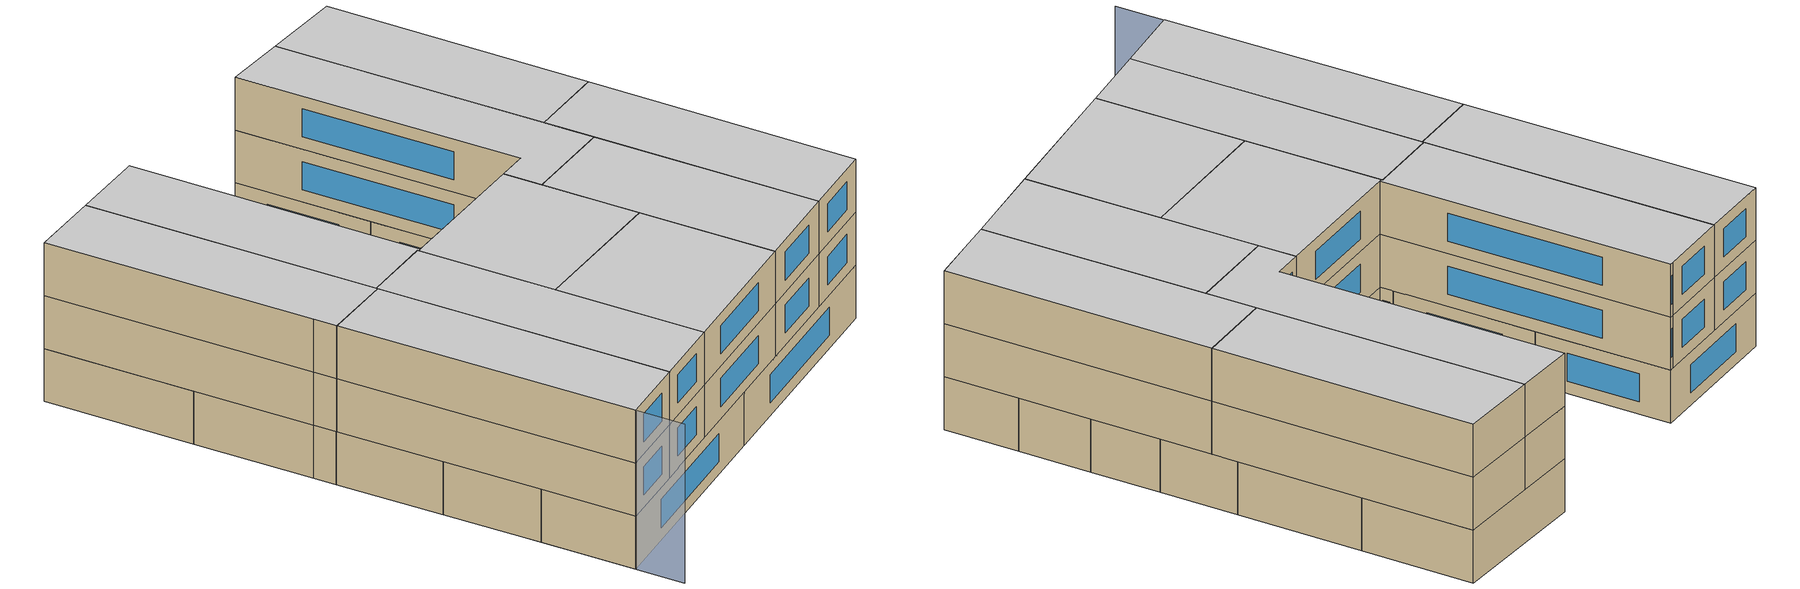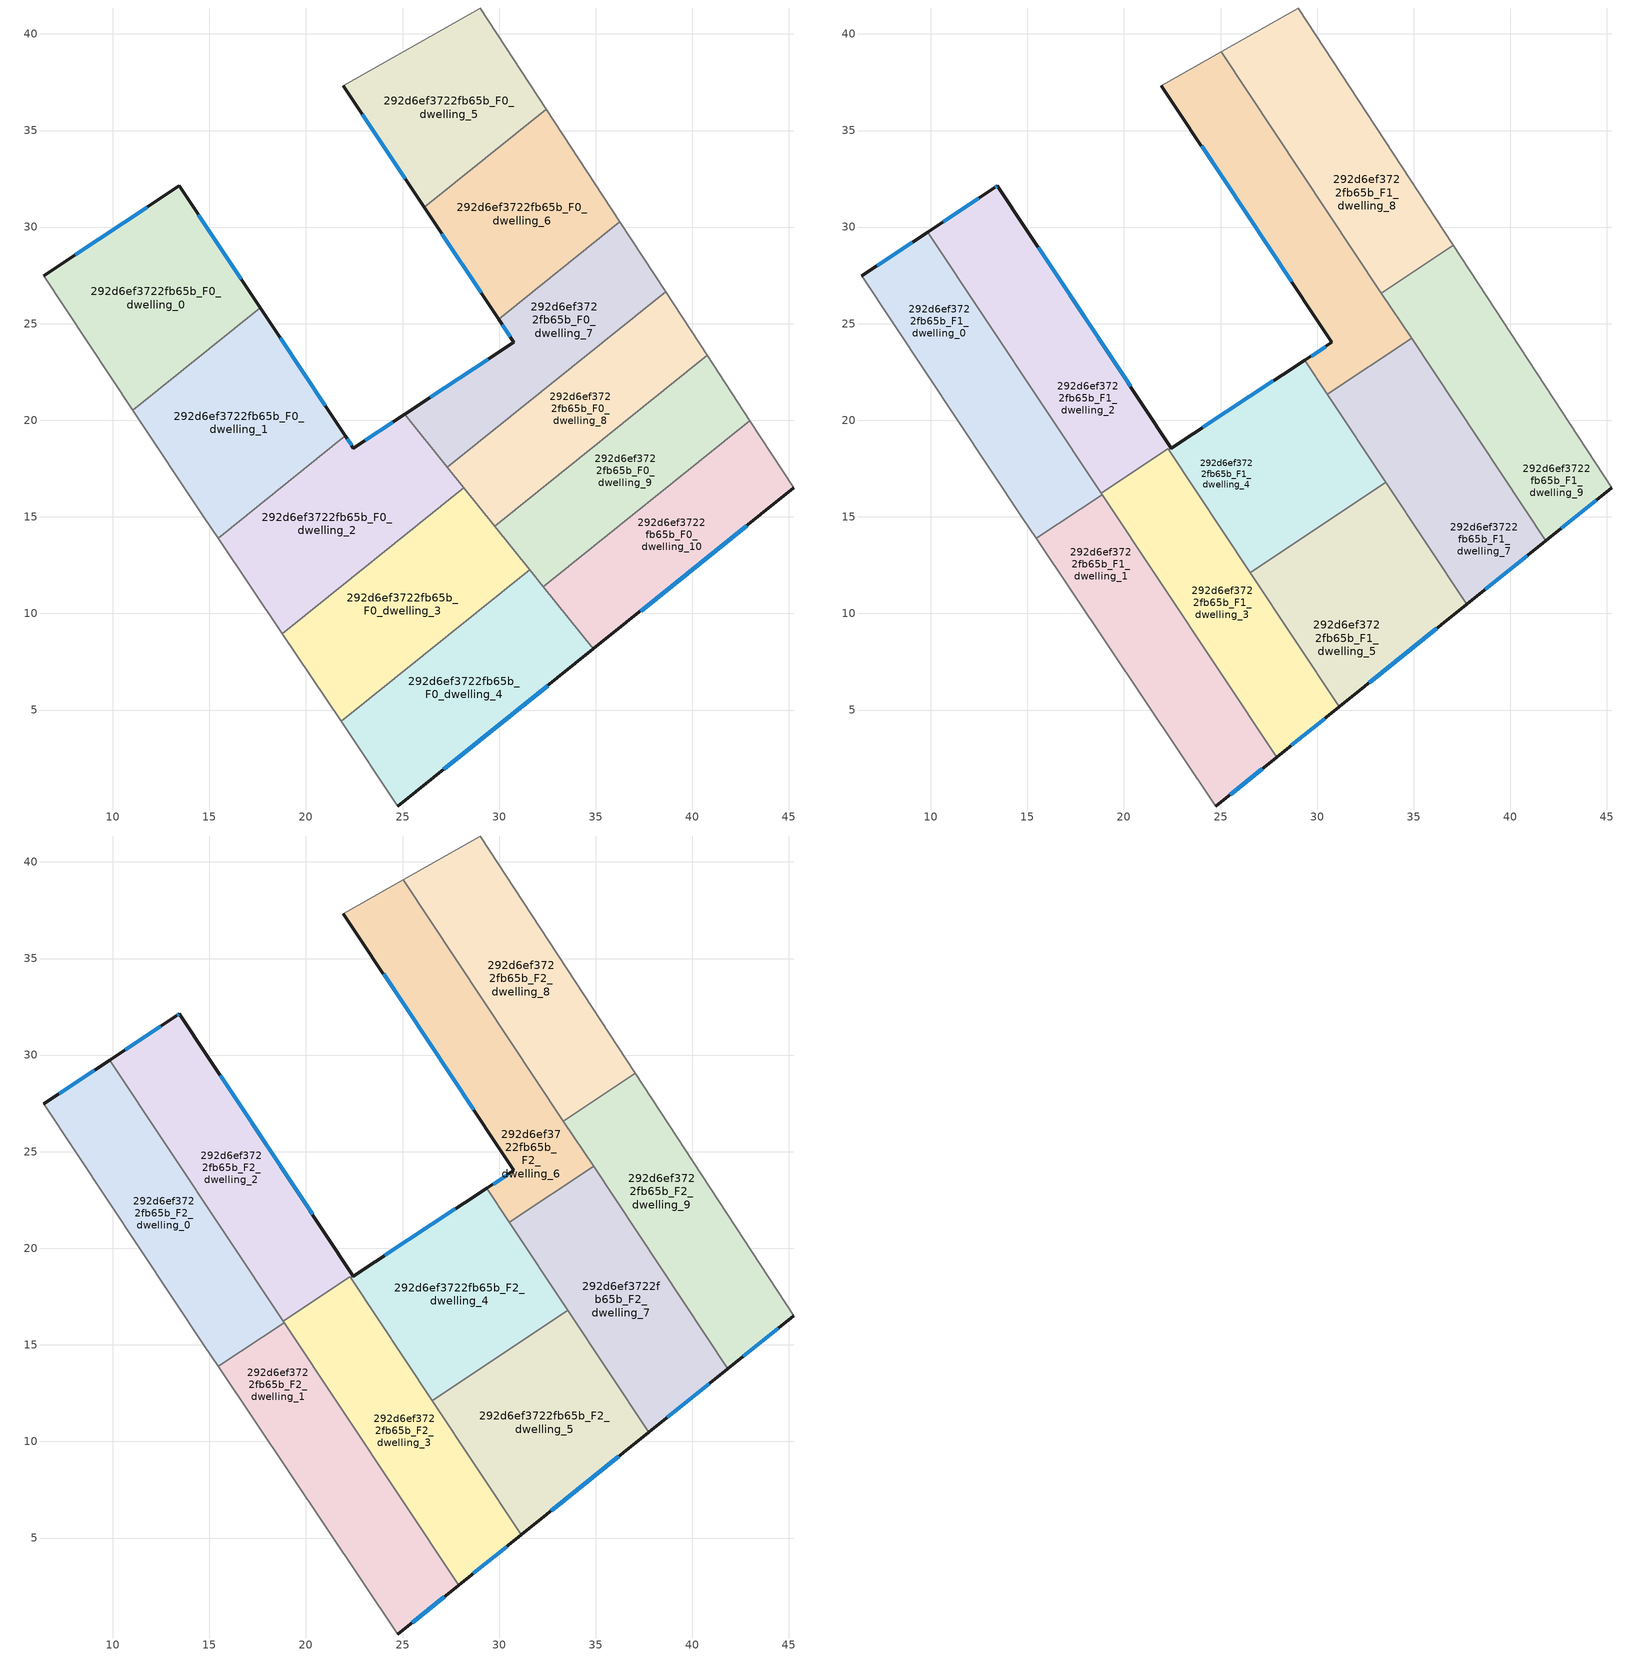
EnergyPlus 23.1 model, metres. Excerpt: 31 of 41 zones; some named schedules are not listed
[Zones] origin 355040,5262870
292d6ef3722fb65b_F0_dwelling_0
 floor ground (EU_floor_Construction): 13.45,32.13 17.63,25.83 11.04,20.52 6.41,27.48 z0
 wall outside (EU_wall_Construction): 17.63,25.83 13.45,32.13 6.41,27.48 z0:3
 wall adiabatic (EU_wall_Construction): 6.41,27.48 11.04,20.52 z0:3
 wall to 292d6ef3722fb65b_F0_dwelling_1 (EU_wall_Construction): 11.04,20.52 17.63,25.83 z0:3
 window (EU_Window_Construction): 11.8,31.04 8.07,28.57 / 16.65,27.31 14.43,30.65 z0.7:2.3
292d6ef3722fb65b_F0_dwelling_1
 floor ground (EU_floor_Construction): 17.63,25.83 22.04,19.19 15.45,13.89 14.74,14.95 11.04,20.52 z0
 wall outside (EU_wall_Construction): 22.04,19.19 17.63,25.83 z0:3
 wall adiabatic (EU_wall_Construction): 11.04,20.52 14.74,14.95 15.45,13.89 z0:3
 wall to 292d6ef3722fb65b_F0_dwelling_2 (EU_wall_Construction): 15.45,13.89 22.04,19.19 z0:3
 window (EU_Window_Construction): 21,20.75 18.67,24.27 z0.7:2.3
292d6ef3722fb65b_F0_dwelling_10
 floor ground (EU_floor_Construction): 42.98,19.99 45.26,16.51 34.88,8.17 32.29,11.39 z0
 wall outside (EU_wall_Construction): 34.88,8.17 45.26,16.51 z0:3
 wall to 292d6ef3722fb65b_F0_dwelling_9 (EU_wall_Construction): 42.98,19.99 32.29,11.39 z0:3
 wall adiabatic (EU_wall_Construction): 45.26,16.51 42.98,19.99 z0:3
 wall to 292d6ef3722fb65b_F0_dwelling_4 (EU_wall_Construction): 32.29,11.39 34.88,8.17 z0:3
 window (EU_Window_Construction): 37.32,10.13 42.82,14.55 z0.7:2.3
292d6ef3722fb65b_F0_dwelling_2
 floor ground (EU_floor_Construction): 25.11,20.31 28.16,16.52 18.76,8.96 15.45,13.89 22.04,19.19 22.46,18.56 z0
 wall outside (EU_wall_Construction): 25.11,20.31 22.46,18.56 22.04,19.19 z0:3
 wall to 292d6ef3722fb65b_F0_dwelling_3 (EU_wall_Construction): 18.76,8.96 28.16,16.52 z0:3
 wall adiabatic (EU_wall_Construction): 15.45,13.89 18.76,8.96 z0:3
 wall to 292d6ef3722fb65b_F0_dwelling_7 (EU_wall_Construction): 27.32,17.57 25.11,20.31 z0:3
 wall to 292d6ef3722fb65b_F0_dwelling_8 (EU_wall_Construction): 28.16,16.52 27.32,17.57 z0:3
 window (EU_Window_Construction): 22.36,18.71 22.14,19.04 / 24.49,19.9 23.08,18.97 z0.7:2.3
292d6ef3722fb65b_F0_dwelling_3
 floor ground (EU_floor_Construction): 28.16,16.52 31.58,12.27 21.81,4.41 18.76,8.96 z0
 wall to 292d6ef3722fb65b_F0_dwelling_4 (EU_wall_Construction): 21.81,4.41 31.58,12.27 z0:3
 wall adiabatic (EU_wall_Construction): 18.76,8.96 21.81,4.41 z0:3
 wall to 292d6ef3722fb65b_F0_dwelling_9 (EU_wall_Construction): 31.58,12.27 29.77,14.52 z0:3
 wall to 292d6ef3722fb65b_F0_dwelling_8 (EU_wall_Construction): 29.77,14.52 28.16,16.52 z0:3
292d6ef3722fb65b_F0_dwelling_4
 floor ground (EU_floor_Construction): 31.58,12.27 34.88,8.17 24.75,0.04 21.81,4.41 z0
 wall outside (EU_wall_Construction): 24.75,0.04 34.88,8.17 z0:3
 wall adiabatic (EU_wall_Construction): 21.81,4.41 24.75,0.04 z0:3
 wall to 292d6ef3722fb65b_F0_dwelling_9 (EU_wall_Construction): 32.29,11.39 31.58,12.27 z0:3
 window (EU_Window_Construction): 27.13,1.95 32.5,6.26 z0.7:2.3
292d6ef3722fb65b_F0_dwelling_5
 floor ground (EU_floor_Construction): 29.01,41.34 32.44,36.1 26.12,31.02 21.94,37.32 z0
 wall outside (EU_wall_Construction): 21.94,37.32 26.12,31.02 z0:3
 wall adiabatic (EU_wall_Construction): 32.44,36.1 29.01,41.34 21.94,37.32 z0:3
 wall to 292d6ef3722fb65b_F0_dwelling_6 (EU_wall_Construction): 26.12,31.02 32.44,36.1 z0:3
 window (EU_Window_Construction): 22.92,35.84 25.14,32.5 z0.7:2.3
292d6ef3722fb65b_F0_dwelling_6
 floor ground (EU_floor_Construction): 32.44,36.1 36.25,30.28 29.97,25.24 26.12,31.02 z0
 wall outside (EU_wall_Construction): 26.12,31.02 29.97,25.24 z0:3
 wall to 292d6ef3722fb65b_F0_dwelling_7 (EU_wall_Construction): 29.97,25.24 36.25,30.28 z0:3
 wall adiabatic (EU_wall_Construction): 36.25,30.28 32.44,36.1 z0:3
 window (EU_Window_Construction): 27.03,29.66 29.07,26.59 z0.7:2.3
292d6ef3722fb65b_F0_dwelling_7
 floor ground (EU_floor_Construction): 36.25,30.28 38.62,26.65 27.32,17.57 25.11,20.31 30.77,24.04 29.97,25.24 z0
 wall outside (EU_wall_Construction): 29.97,25.24 30.77,24.04 25.11,20.31 z0:3
 wall to 292d6ef3722fb65b_F0_dwelling_8 (EU_wall_Construction): 27.32,17.57 38.62,26.65 z0:3
 wall adiabatic (EU_wall_Construction): 38.62,26.65 36.25,30.28 z0:3
 window (EU_Window_Construction): 29.44,23.16 26.44,21.19 / 30.16,24.95 30.58,24.32 z0.7:2.3
292d6ef3722fb65b_F0_dwelling_8
 floor ground (EU_floor_Construction): 38.62,26.65 40.77,23.37 29.77,14.52 27.32,17.57 z0
 wall adiabatic (EU_wall_Construction): 40.77,23.37 38.62,26.65 z0:3
 wall to 292d6ef3722fb65b_F0_dwelling_9 (EU_wall_Construction): 29.77,14.52 40.77,23.37 z0:3
292d6ef3722fb65b_F0_dwelling_9
 floor ground (EU_floor_Construction): 40.77,23.37 42.98,19.99 32.29,11.39 29.77,14.52 z0
 wall adiabatic (EU_wall_Construction): 42.98,19.99 40.77,23.37 z0:3
292d6ef3722fb65b_F1_dwelling_0
 floor to 292d6ef3722fb65b_F0_dwelling_0 (EU_floor_Construction): 9.84,29.75 14.25,23.11 11.04,20.52 6.41,27.48 z3
 floor to 292d6ef3722fb65b_F0_dwelling_1 (EU_floor_Construction): 14.25,23.11 18.66,16.48 15.45,13.89 14.74,14.95 11.04,20.52 z3
 floor to 292d6ef3722fb65b_F0_dwelling_2 (EU_floor_Construction): 18.66,16.48 18.88,16.16 15.46,13.88 15.45,13.89 z3
 wall outside (EU_wall_Construction): 9.84,29.75 6.41,27.48 z3:6
 wall adiabatic (EU_wall_Construction): 6.41,27.48 14.74,14.95 15.46,13.88 z3:6
 wall to 292d6ef3722fb65b_F1_dwelling_1 (EU_wall_Construction): 15.46,13.88 18.88,16.16 z3:6
 wall to 292d6ef3722fb65b_F1_dwelling_2 (EU_wall_Construction): 18.82,16.23 9.84,29.75 z3:6
 wall to 292d6ef3722fb65b_F1_dwelling_3 (EU_wall_Construction): 18.88,16.16 18.82,16.23 z3:6
 window (EU_Window_Construction): 9.04,29.21 7.22,28.01 z3.7:5.3
292d6ef3722fb65b_F1_dwelling_1
 floor to 292d6ef3722fb65b_F0_dwelling_2 (EU_floor_Construction): 18.88,16.16 21.95,11.53 18.76,8.96 15.46,13.88 z3
 floor to 292d6ef3722fb65b_F0_dwelling_3 (EU_floor_Construction): 21.95,11.53 24.98,6.96 21.81,4.41 18.76,8.96 z3
 floor to 292d6ef3722fb65b_F0_dwelling_4 (EU_floor_Construction): 24.98,6.96 27.91,2.57 24.75,0.04 21.81,4.41 z3
 wall outside (EU_wall_Construction): 24.75,0.04 27.91,2.57 z3:6
 wall adiabatic (EU_wall_Construction): 15.46,13.88 24.75,0.04 z3:6
 wall to 292d6ef3722fb65b_F1_dwelling_3 (EU_wall_Construction): 27.91,2.57 18.88,16.16 z3:6
 window (EU_Window_Construction): 25.49,0.63 27.17,1.97 z3.7:5.3
292d6ef3722fb65b_F1_dwelling_2
 floor to 292d6ef3722fb65b_F0_dwelling_1 (EU_floor_Construction): 17.63,25.83 22.04,19.19 18.66,16.48 14.25,23.11 z3
 floor to 292d6ef3722fb65b_F0_dwelling_0 (EU_floor_Construction): 13.45,32.13 17.63,25.83 14.25,23.11 9.84,29.75 13.29,32.03 z3
 floor to 292d6ef3722fb65b_F0_dwelling_2 (EU_floor_Construction): 22.04,19.19 22.45,18.56 22.31,18.47 22.27,18.52 18.83,16.23 18.66,16.48 z3
 wall outside (EU_wall_Construction): 22.45,18.56 13.45,32.13 13.29,32.03 9.84,29.75 z3:6
 wall to 292d6ef3722fb65b_F1_dwelling_3 (EU_wall_Construction): 18.83,16.23 22.27,18.52 22.31,18.47 z3:6
 wall to 292d6ef3722fb65b_F1_dwelling_4 (EU_wall_Construction): 22.31,18.47 22.45,18.56 z3:6
 window (EU_Window_Construction): 13.41,32.11 13.33,32.05 / 20.34,21.75 15.56,28.94 / 12.48,31.49 10.65,30.28 z3.7:5.3
292d6ef3722fb65b_F1_dwelling_3
 floor to 292d6ef3722fb65b_F0_dwelling_3 (EU_floor_Construction): 25.19,14.13 28.22,9.57 24.98,6.96 21.95,11.53 z3
 floor to 292d6ef3722fb65b_F0_dwelling_2 (EU_floor_Construction): 22.27,18.52 25.19,14.13 21.95,11.53 18.83,16.23 z3
 floor to 292d6ef3722fb65b_F0_dwelling_4 (EU_floor_Construction): 28.22,9.57 31.14,5.17 27.91,2.57 24.98,6.96 z3
 wall outside (EU_wall_Construction): 27.91,2.57 31.14,5.17 z3:6
 wall to 292d6ef3722fb65b_F1_dwelling_5 (EU_wall_Construction): 31.14,5.17 26.53,12.11 z3:6
 wall to 292d6ef3722fb65b_F1_dwelling_4 (EU_wall_Construction): 26.53,12.11 22.31,18.47 z3:6
 window (EU_Window_Construction): 28.67,3.18 30.38,4.56 z3.7:5.3
292d6ef3722fb65b_F1_dwelling_4
 floor to 292d6ef3722fb65b_F0_dwelling_8 (EU_floor_Construction): 31.04,20.56 33.21,17.29 29.77,14.52 27.32,17.57 z3
 floor to 292d6ef3722fb65b_F0_dwelling_7 (EU_floor_Construction): 29.35,23.1 31.04,20.56 27.32,17.57 25.11,20.31 z3
 floor to 292d6ef3722fb65b_F0_dwelling_3 (EU_floor_Construction): 28.16,16.52 29.9,14.36 26.53,12.11 25.19,14.13 z3
 floor to 292d6ef3722fb65b_F0_dwelling_2 (EU_floor_Construction): 25.11,20.31 28.16,16.52 25.19,14.13 22.31,18.47 z3
 floor to 292d6ef3722fb65b_F0_dwelling_9 (EU_floor_Construction): 33.21,17.29 33.55,16.78 29.9,14.36 29.77,14.52 z3
 wall outside (EU_wall_Construction): 29.35,23.1 22.45,18.56 z3:6
 wall to 292d6ef3722fb65b_F1_dwelling_5 (EU_wall_Construction): 26.53,12.11 33.55,16.78 z3:6
 wall to 292d6ef3722fb65b_F1_dwelling_7 (EU_wall_Construction): 33.55,16.78 30.52,21.34 z3:6
 wall to 292d6ef3722fb65b_F1_dwelling_6 (EU_wall_Construction): 30.52,21.34 29.35,23.1 z3:6
 window (EU_Window_Construction): 27.73,22.04 24.07,19.63 z3.7:5.3
292d6ef3722fb65b_F1_dwelling_5
 floor to 292d6ef3722fb65b_F0_dwelling_4 (EU_floor_Construction): 31.58,12.27 34.88,8.17 31.14,5.17 28.22,9.57 z3
 floor to 292d6ef3722fb65b_F0_dwelling_10 (EU_floor_Construction): 35.45,13.93 37.74,10.47 34.88,8.17 32.29,11.39 z3
 floor to 292d6ef3722fb65b_F0_dwelling_9 (EU_floor_Construction): 33.55,16.78 35.45,13.93 32.29,11.39 29.9,14.36 z3
 floor to 292d6ef3722fb65b_F0_dwelling_3 (EU_floor_Construction): 29.9,14.36 31.58,12.27 28.22,9.57 26.53,12.11 z3
 wall outside (EU_wall_Construction): 31.14,5.17 37.74,10.47 z3:6
 wall to 292d6ef3722fb65b_F1_dwelling_7 (EU_wall_Construction): 37.74,10.47 33.55,16.78 z3:6
 window (EU_Window_Construction): 32.69,6.41 36.19,9.23 z3.7:5.3
292d6ef3722fb65b_F1_dwelling_6
 floor to 292d6ef3722fb65b_F0_dwelling_6 (EU_floor_Construction): 28.89,33.25 32.74,27.46 29.97,25.24 26.13,31.02 z3
 floor to 292d6ef3722fb65b_F0_dwelling_5 (EU_floor_Construction): 25.02,39.08 28.89,33.25 26.13,31.02 21.94,37.32 z3
 floor to 292d6ef3722fb65b_F0_dwelling_7 (EU_floor_Construction): 32.74,27.46 34.89,24.24 30.52,21.34 29.35,23.1 30.77,24.04 29.97,25.24 z3
 wall outside (EU_wall_Construction): 21.94,37.32 30.77,24.04 29.35,23.1 z3:6
 wall to 292d6ef3722fb65b_F1_dwelling_7 (EU_wall_Construction): 30.52,21.34 34.89,24.24 z3:6
 wall adiabatic (EU_wall_Construction): 25.02,39.08 21.94,37.32 z3:6
 wall to 292d6ef3722fb65b_F1_dwelling_8 (EU_wall_Construction): 33.32,26.59 25.02,39.08 z3:6
 wall to 292d6ef3722fb65b_F1_dwelling_9 (EU_wall_Construction): 34.89,24.24 33.32,26.59 z3:6
 window (EU_Window_Construction): 30.43,23.82 29.68,23.32 / 24.01,34.2 28.69,27.16 z3.7:5.3
292d6ef3722fb65b_F1_dwelling_7
 floor to 292d6ef3722fb65b_F0_dwelling_10 (EU_floor_Construction): 39.54,17.22 41.84,13.76 37.74,10.47 35.45,13.93 z3
 floor to 292d6ef3722fb65b_F0_dwelling_8 (EU_floor_Construction): 35.14,23.85 37.31,20.58 33.21,17.29 31.04,20.56 z3
 floor to 292d6ef3722fb65b_F0_dwelling_9 (EU_floor_Construction): 37.31,20.58 39.54,17.22 35.45,13.93 33.21,17.29 z3
 floor to 292d6ef3722fb65b_F0_dwelling_7 (EU_floor_Construction): 34.89,24.24 35.14,23.85 31.04,20.56 30.52,21.34 z3
 wall outside (EU_wall_Construction): 37.74,10.47 41.84,13.76 z3:6
 wall to 292d6ef3722fb65b_F1_dwelling_9 (EU_wall_Construction): 41.84,13.76 34.89,24.24 z3:6
 window (EU_Window_Construction): 38.71,11.24 40.88,12.99 z3.7:5.3
292d6ef3722fb65b_F1_dwelling_8
 floor to 292d6ef3722fb65b_F0_dwelling_5 (EU_floor_Construction): 29.01,41.34 32.44,36.1 28.89,33.25 25.02,39.08 z3
 floor to 292d6ef3722fb65b_F0_dwelling_6 (EU_floor_Construction): 32.44,36.1 36.25,30.28 32.74,27.46 28.89,33.25 z3
 floor to 292d6ef3722fb65b_F0_dwelling_7 (EU_floor_Construction): 36.25,30.28 37.04,29.06 33.32,26.59 32.74,27.46 z3
 wall adiabatic (EU_wall_Construction): 37.04,29.06 29.01,41.34 25.02,39.08 z3:6
 wall to 292d6ef3722fb65b_F1_dwelling_9 (EU_wall_Construction): 33.32,26.59 37.04,29.06 z3:6
292d6ef3722fb65b_F1_dwelling_9
 floor to 292d6ef3722fb65b_F0_dwelling_7 (EU_floor_Construction): 37.04,29.06 38.62,26.65 35.14,23.85 33.32,26.59 z3
 floor to 292d6ef3722fb65b_F0_dwelling_9 (EU_floor_Construction): 40.77,23.37 42.98,19.99 39.54,17.22 37.31,20.58 z3
 floor to 292d6ef3722fb65b_F0_dwelling_10 (EU_floor_Construction): 42.98,19.99 45.26,16.51 41.84,13.76 39.54,17.22 z3
 floor to 292d6ef3722fb65b_F0_dwelling_8 (EU_floor_Construction): 38.62,26.65 40.77,23.37 37.31,20.58 35.14,23.85 z3
 wall outside (EU_wall_Construction): 41.84,13.76 45.26,16.51 z3:6
 wall adiabatic (EU_wall_Construction): 45.26,16.51 37.04,29.06 z3:6
 window (EU_Window_Construction): 42.64,14.41 44.46,15.86 z3.7:5.3
292d6ef3722fb65b_F2_dwelling_0
 floor to 292d6ef3722fb65b_F1_dwelling_0 (EU_floor_Construction): 9.84,29.75 18.88,16.16 15.46,13.88 14.74,14.95 6.41,27.48 z6
 wall outside (EU_wall_Construction): 9.84,29.75 6.41,27.48 z6:9
 wall adiabatic (EU_wall_Construction): 6.41,27.48 14.74,14.95 15.46,13.88 z6:9
 wall to 292d6ef3722fb65b_F2_dwelling_1 (EU_wall_Construction): 15.46,13.88 18.88,16.16 z6:9
 wall to 292d6ef3722fb65b_F2_dwelling_2 (EU_wall_Construction): 18.82,16.23 9.84,29.75 z6:9
 wall to 292d6ef3722fb65b_F2_dwelling_3 (EU_wall_Construction): 18.88,16.16 18.82,16.23 z6:9
 window (EU_Window_Construction): 9.04,29.21 7.22,28.01 z6.7:8.3
 ceiling to 292d6ef3722fb65b_F3_dwelling_0 (EU_floor_Construction): 18.88,16.16 9.84,29.75 6.41,27.48 14.74,14.95 15.46,13.88 z9
292d6ef3722fb65b_F2_dwelling_1
 floor to 292d6ef3722fb65b_F1_dwelling_1 (EU_floor_Construction): 18.88,16.16 27.91,2.57 24.75,0.04 15.46,13.88 z6
 wall outside (EU_wall_Construction): 24.75,0.04 27.91,2.57 z6:9
 wall adiabatic (EU_wall_Construction): 15.46,13.88 24.75,0.04 z6:9
 wall to 292d6ef3722fb65b_F2_dwelling_3 (EU_wall_Construction): 27.91,2.57 18.88,16.16 z6:9
 window (EU_Window_Construction): 25.49,0.63 27.17,1.97 z6.7:8.3
 ceiling to 292d6ef3722fb65b_F3_dwelling_1 (EU_floor_Construction): 27.91,2.57 18.88,16.16 15.46,13.88 24.75,0.04 z9
292d6ef3722fb65b_F2_dwelling_2
 floor to 292d6ef3722fb65b_F1_dwelling_2 (EU_floor_Construction): 13.45,32.13 22.45,18.56 22.31,18.47 22.27,18.52 18.83,16.23 9.84,29.75 13.29,32.03 z6
 wall outside (EU_wall_Construction): 22.45,18.56 13.45,32.13 13.29,32.03 9.84,29.75 z6:9
 wall to 292d6ef3722fb65b_F2_dwelling_3 (EU_wall_Construction): 18.83,16.23 22.27,18.52 22.31,18.47 z6:9
 wall to 292d6ef3722fb65b_F2_dwelling_4 (EU_wall_Construction): 22.31,18.47 22.45,18.56 z6:9
 window (EU_Window_Construction): 13.41,32.11 13.33,32.05 / 20.34,21.75 15.56,28.94 / 12.48,31.49 10.65,30.28 z6.7:8.3
 ceiling to 292d6ef3722fb65b_F3_dwelling_2 (EU_floor_Construction): 22.31,18.47 22.45,18.56 13.45,32.13 13.29,32.03 9.84,29.75 18.83,16.23 22.27,18.52 z9
292d6ef3722fb65b_F2_dwelling_3
 floor to 292d6ef3722fb65b_F1_dwelling_3 (EU_floor_Construction): 22.27,18.52 31.14,5.17 27.91,2.57 18.83,16.23 z6
 wall outside (EU_wall_Construction): 27.91,2.57 31.14,5.17 z6:9
 wall to 292d6ef3722fb65b_F2_dwelling_5 (EU_wall_Construction): 31.14,5.17 26.53,12.11 z6:9
 wall to 292d6ef3722fb65b_F2_dwelling_4 (EU_wall_Construction): 26.53,12.11 22.31,18.47 z6:9
 window (EU_Window_Construction): 28.67,3.18 30.38,4.56 z6.7:8.3
 ceiling to 292d6ef3722fb65b_F3_dwelling_3 (EU_floor_Construction): 31.14,5.17 22.27,18.52 18.83,16.23 27.91,2.57 z9
292d6ef3722fb65b_F2_dwelling_4
 floor to 292d6ef3722fb65b_F1_dwelling_4 (EU_floor_Construction): 29.35,23.1 33.55,16.78 26.53,12.11 22.31,18.47 z6
 wall outside (EU_wall_Construction): 29.35,23.1 22.45,18.56 z6:9
 wall to 292d6ef3722fb65b_F2_dwelling_5 (EU_wall_Construction): 26.53,12.11 33.55,16.78 z6:9
 wall to 292d6ef3722fb65b_F2_dwelling_7 (EU_wall_Construction): 33.55,16.78 30.52,21.34 z6:9
 wall to 292d6ef3722fb65b_F2_dwelling_6 (EU_wall_Construction): 30.52,21.34 29.35,23.1 z6:9
 window (EU_Window_Construction): 27.73,22.04 24.07,19.63 z6.7:8.3
 ceiling to 292d6ef3722fb65b_F3_dwelling_4 (EU_floor_Construction): 33.55,16.78 29.35,23.1 22.31,18.47 26.53,12.11 z9
292d6ef3722fb65b_F2_dwelling_5
 floor to 292d6ef3722fb65b_F1_dwelling_5 (EU_floor_Construction): 33.55,16.78 37.74,10.47 31.14,5.17 26.53,12.11 z6
 wall outside (EU_wall_Construction): 31.14,5.17 37.74,10.47 z6:9
 wall to 292d6ef3722fb65b_F2_dwelling_7 (EU_wall_Construction): 37.74,10.47 33.55,16.78 z6:9
 window (EU_Window_Construction): 32.69,6.41 36.19,9.23 z6.7:8.3
 ceiling to 292d6ef3722fb65b_F3_dwelling_5 (EU_floor_Construction): 37.74,10.47 33.55,16.78 26.53,12.11 31.14,5.17 z9
292d6ef3722fb65b_F2_dwelling_6
 floor to 292d6ef3722fb65b_F1_dwelling_6 (EU_floor_Construction): 25.02,39.08 34.89,24.24 30.52,21.34 29.35,23.1 30.77,24.04 21.94,37.32 z6
 wall outside (EU_wall_Construction): 21.94,37.32 30.77,24.04 29.35,23.1 z6:9
 wall to 292d6ef3722fb65b_F2_dwelling_7 (EU_wall_Construction): 30.52,21.34 34.89,24.24 z6:9
 wall adiabatic (EU_wall_Construction): 25.02,39.08 21.94,37.32 z6:9
 wall to 292d6ef3722fb65b_F2_dwelling_8 (EU_wall_Construction): 33.32,26.59 25.02,39.08 z6:9
 wall to 292d6ef3722fb65b_F2_dwelling_9 (EU_wall_Construction): 34.89,24.24 33.32,26.59 z6:9
 window (EU_Window_Construction): 30.43,23.82 29.68,23.32 / 24.01,34.2 28.69,27.16 z6.7:8.3
 ceiling to 292d6ef3722fb65b_F3_dwelling_6 (EU_floor_Construction): 34.89,24.24 25.02,39.08 21.94,37.32 30.77,24.04 29.35,23.1 30.52,21.34 z9
292d6ef3722fb65b_F2_dwelling_7
 floor to 292d6ef3722fb65b_F1_dwelling_7 (EU_floor_Construction): 34.89,24.24 41.84,13.76 37.74,10.47 30.52,21.34 z6
 wall outside (EU_wall_Construction): 37.74,10.47 41.84,13.76 z6:9
 wall to 292d6ef3722fb65b_F2_dwelling_9 (EU_wall_Construction): 41.84,13.76 34.89,24.24 z6:9
 window (EU_Window_Construction): 38.71,11.24 40.88,12.99 z6.7:8.3
 ceiling to 292d6ef3722fb65b_F3_dwelling_7 (EU_floor_Construction): 41.84,13.76 34.89,24.24 30.52,21.34 37.74,10.47 z9
292d6ef3722fb65b_F2_dwelling_8
 floor to 292d6ef3722fb65b_F1_dwelling_8 (EU_floor_Construction): 29.01,41.34 37.04,29.06 33.32,26.59 25.02,39.08 z6
 wall adiabatic (EU_wall_Construction): 37.04,29.06 29.01,41.34 25.02,39.08 z6:9
 wall to 292d6ef3722fb65b_F2_dwelling_9 (EU_wall_Construction): 33.32,26.59 37.04,29.06 z6:9
 ceiling to 292d6ef3722fb65b_F3_dwelling_8 (EU_floor_Construction): 37.04,29.06 29.01,41.34 25.02,39.08 33.32,26.59 z9
292d6ef3722fb65b_F2_dwelling_9
 floor to 292d6ef3722fb65b_F1_dwelling_9 (EU_floor_Construction): 37.04,29.06 45.26,16.51 41.84,13.76 33.32,26.59 z6
 wall outside (EU_wall_Construction): 41.84,13.76 45.26,16.51 z6:9
 wall adiabatic (EU_wall_Construction): 45.26,16.51 37.04,29.06 z6:9
 window (EU_Window_Construction): 42.64,14.41 44.46,15.86 z6.7:8.3
 ceiling to 292d6ef3722fb65b_F3_dwelling_9 (EU_floor_Construction): 45.26,16.51 37.04,29.06 33.32,26.59 41.84,13.76 z9
shading: 14.59,15.29 26.27,-2.24 / 6.47,27.52 14.74,14.95 / 43.65,15.59 29.01,41.34 z0:9
[Building]
EU S2 Campaign: North Axis=0; Terrain=City; Solar Distribution=FullExterior
[Site:Location]
Budapest.Ferenc.Liszt.Intl.AP: Latitude=47.437; Longitude=19.256; Time Zone=1; Elevation=185
[SizingPeriod:WeatherFileDays]
AnnualSizingPeriod: Begin Month=1; Begin Day of Month=1; End Month=12; End Day of Month=31; Day of Week for Start Day=Monday; Use Weather File Daylight Saving Period=No; Use Weather File Rain and Snow Indicators=No
[MATERIAL]
EU_InternalMass_Material: Roughness=MediumRough; Thickness=0.1; Conductivity=1; Density=1800; Specific Heat=900; Thermal Absorptance=0.9; Solar Absorptance=0.7; Visible Absorptance=0.7
[MATERIAL:NOMASS] Roughness=MediumRough; Thermal Absorptance=0.9; Solar Absorptance=0.7; Visible Absorptance=0.7
Name | Thermal Resistance
EU_wall_NoMass | 0.832559
EU_floor_NoMass | 0.872794
[WINDOWMATERIAL:SIMPLEGLAZINGSYSTEM]
EU_Window_SimpleGlazing: UFactor=2.79869; Solar Heat Gain Coefficient=0.75; Visible Transmittance=0.75
[CONSTRUCTION]
EU_wall_Construction: EU_wall_NoMass
EU_floor_Construction: EU_floor_NoMass
EU_Window_Construction: EU_Window_SimpleGlazing
EU_InternalMass_Construction: EU_InternalMass_Material
[ZONE] Type=1; Multiplier=1; Ceiling Height=autocalculate; Floor Area=autocalculate; Part of Total Floor Area=Yes
Name | Volume
292d6ef3722fb65b_F0_dwelling_0; 292d6ef3722fb65b_F0_dwelling_4 | 201.297
292d6ef3722fb65b_F1_dwelling_0; 292d6ef3722fb65b_F2_dwelling_0 | 201.284
292d6ef3722fb65b_F0_dwelling_1; 292d6ef3722fb65b_F1_dwelling_3; 292d6ef3722fb65b_F2_dwelling_3; 292d6ef3722fb65b_F1_dwelling_5; 292d6ef3722fb65b_F2_dwelling_5 | 201.273
292d6ef3722fb65b_F1_dwelling_1; 292d6ef3722fb65b_F2_dwelling_1 | 201.271
292d6ef3722fb65b_F0_dwelling_10 | 167.741
292d6ef3722fb65b_F0_dwelling_2 | 201.283
292d6ef3722fb65b_F1_dwelling_2; 292d6ef3722fb65b_F2_dwelling_2 | 210.082
292d6ef3722fb65b_F0_dwelling_3 | 201.275
292d6ef3722fb65b_F1_dwelling_4; 292d6ef3722fb65b_F2_dwelling_4 | 192.485
292d6ef3722fb65b_F0_dwelling_5 | 167.75
292d6ef3722fb65b_F0_dwelling_6 | 167.711
292d6ef3722fb65b_F1_dwelling_6; 292d6ef3722fb65b_F2_dwelling_6 | 201.252
292d6ef3722fb65b_F0_dwelling_7 | 167.766
292d6ef3722fb65b_F1_dwelling_7; 292d6ef3722fb65b_F2_dwelling_7 | 201.256
292d6ef3722fb65b_F0_dwelling_8 | 167.73
292d6ef3722fb65b_F1_dwelling_8; 292d6ef3722fb65b_F2_dwelling_8 | 201.285
292d6ef3722fb65b_F0_dwelling_9 | 167.736
292d6ef3722fb65b_F1_dwelling_9; 292d6ef3722fb65b_F2_dwelling_9 | 201.287
[INTERNALMASS] Construction=EU_InternalMass_Construction
Name | Zone or ZoneList | Surface Area
292d6ef3722fb65b_F0_dwelling_0_EU_InternalMass | 292d6ef3722fb65b_F0_dwelling_0 | 67.0991
292d6ef3722fb65b_F0_dwelling_1_EU_InternalMass | 292d6ef3722fb65b_F0_dwelling_1 | 67.0908
292d6ef3722fb65b_F0_dwelling_2_EU_InternalMass | 292d6ef3722fb65b_F0_dwelling_2 | 67.0944
292d6ef3722fb65b_F0_dwelling_3_EU_InternalMass | 292d6ef3722fb65b_F0_dwelling_3 | 67.0919
292d6ef3722fb65b_F0_dwelling_4_EU_InternalMass | 292d6ef3722fb65b_F0_dwelling_4 | 67.099
292d6ef3722fb65b_F0_dwelling_5_EU_InternalMass | 292d6ef3722fb65b_F0_dwelling_5 | 55.9167
292d6ef3722fb65b_F0_dwelling_6_EU_InternalMass | 292d6ef3722fb65b_F0_dwelling_6 | 55.9039
292d6ef3722fb65b_F0_dwelling_7_EU_InternalMass | 292d6ef3722fb65b_F0_dwelling_7 | 55.9219
292d6ef3722fb65b_F0_dwelling_8_EU_InternalMass | 292d6ef3722fb65b_F0_dwelling_8 | 55.9099
292d6ef3722fb65b_F0_dwelling_9_EU_InternalMass | 292d6ef3722fb65b_F0_dwelling_9 | 55.9117
292d6ef3722fb65b_F0_dwelling_10_EU_InternalMass | 292d6ef3722fb65b_F0_dwelling_10 | 55.9138
292d6ef3722fb65b_F1_dwelling_0_EU_InternalMass | 292d6ef3722fb65b_F1_dwelling_0 | 67.0947
292d6ef3722fb65b_F1_dwelling_1_EU_InternalMass | 292d6ef3722fb65b_F1_dwelling_1 | 67.0902
292d6ef3722fb65b_F1_dwelling_2_EU_InternalMass | 292d6ef3722fb65b_F1_dwelling_2 | 70.0274
292d6ef3722fb65b_F1_dwelling_3_EU_InternalMass | 292d6ef3722fb65b_F1_dwelling_3 | 67.0909
292d6ef3722fb65b_F1_dwelling_4_EU_InternalMass | 292d6ef3722fb65b_F1_dwelling_4 | 64.1547
292d6ef3722fb65b_F1_dwelling_5_EU_InternalMass | 292d6ef3722fb65b_F1_dwelling_5 | 67.0908
292d6ef3722fb65b_F1_dwelling_6_EU_InternalMass | 292d6ef3722fb65b_F1_dwelling_6 | 67.0842
292d6ef3722fb65b_F1_dwelling_7_EU_InternalMass | 292d6ef3722fb65b_F1_dwelling_7 | 67.0853
292d6ef3722fb65b_F1_dwelling_8_EU_InternalMass | 292d6ef3722fb65b_F1_dwelling_8 | 67.095
292d6ef3722fb65b_F1_dwelling_9_EU_InternalMass | 292d6ef3722fb65b_F1_dwelling_9 | 67.0958
292d6ef3722fb65b_F2_dwelling_0_EU_InternalMass | 292d6ef3722fb65b_F2_dwelling_0 | 67.0947
292d6ef3722fb65b_F2_dwelling_1_EU_InternalMass | 292d6ef3722fb65b_F2_dwelling_1 | 67.0902
292d6ef3722fb65b_F2_dwelling_2_EU_InternalMass | 292d6ef3722fb65b_F2_dwelling_2 | 70.0274
292d6ef3722fb65b_F2_dwelling_3_EU_InternalMass | 292d6ef3722fb65b_F2_dwelling_3 | 67.0909
292d6ef3722fb65b_F2_dwelling_4_EU_InternalMass | 292d6ef3722fb65b_F2_dwelling_4 | 64.1547
292d6ef3722fb65b_F2_dwelling_5_EU_InternalMass | 292d6ef3722fb65b_F2_dwelling_5 | 67.0908
292d6ef3722fb65b_F2_dwelling_6_EU_InternalMass | 292d6ef3722fb65b_F2_dwelling_6 | 67.0842
292d6ef3722fb65b_F2_dwelling_7_EU_InternalMass | 292d6ef3722fb65b_F2_dwelling_7 | 67.0853
292d6ef3722fb65b_F2_dwelling_8_EU_InternalMass | 292d6ef3722fb65b_F2_dwelling_8 | 67.095
292d6ef3722fb65b_F2_dwelling_9_EU_InternalMass | 292d6ef3722fb65b_F2_dwelling_9 | 67.0958
[OTHEREQUIPMENT] Fuel Type=Electricity; Design Level Calculation Method=Watts/Area; Power per Zone Floor Area=1; Fraction Latent=0; Fraction Radiant=0; Fraction Lost=0; Carbon Dioxide Generation Rate=0; EndUse Subcategory=EU_Step8_InternalGains
Name | Zone or ZoneList or Space or SpaceList | Schedule
EU_Step8_InternalGain_292d6ef3722fb65b_F0_dwelling_0_f000 | 292d6ef3722fb65b_F0_dwelling_0 | EU_Step8_GainSchedule_292d6ef3722fb65b_F0_dwelling_0_f000
EU_Step8_InternalGain_292d6ef3722fb65b_F0_dwelling_1_f000 | 292d6ef3722fb65b_F0_dwelling_1 | EU_Step8_GainSchedule_292d6ef3722fb65b_F0_dwelling_1_f000
EU_Step8_InternalGain_292d6ef3722fb65b_F0_dwelling_2_f000 | 292d6ef3722fb65b_F0_dwelling_2 | EU_Step8_GainSchedule_292d6ef3722fb65b_F0_dwelling_2_f000
EU_Step8_InternalGain_292d6ef3722fb65b_F0_dwelling_3_f000 | 292d6ef3722fb65b_F0_dwelling_3 | EU_Step8_GainSchedule_292d6ef3722fb65b_F0_dwelling_3_f000
EU_Step8_InternalGain_292d6ef3722fb65b_F0_dwelling_4_f000 | 292d6ef3722fb65b_F0_dwelling_4 | EU_Step8_GainSchedule_292d6ef3722fb65b_F0_dwelling_4_f000
EU_Step8_InternalGain_292d6ef3722fb65b_F0_dwelling_5_f000 | 292d6ef3722fb65b_F0_dwelling_5 | EU_Step8_GainSchedule_292d6ef3722fb65b_F0_dwelling_5_f000
EU_Step8_InternalGain_292d6ef3722fb65b_F0_dwelling_6_f000 | 292d6ef3722fb65b_F0_dwelling_6 | EU_Step8_GainSchedule_292d6ef3722fb65b_F0_dwelling_6_f000
EU_Step8_InternalGain_292d6ef3722fb65b_F0_dwelling_7_f000 | 292d6ef3722fb65b_F0_dwelling_7 | EU_Step8_GainSchedule_292d6ef3722fb65b_F0_dwelling_7_f000
EU_Step8_InternalGain_292d6ef3722fb65b_F0_dwelling_8_f000 | 292d6ef3722fb65b_F0_dwelling_8 | EU_Step8_GainSchedule_292d6ef3722fb65b_F0_dwelling_8_f000
EU_Step8_InternalGain_292d6ef3722fb65b_F0_dwelling_9_f000 | 292d6ef3722fb65b_F0_dwelling_9 | EU_Step8_GainSchedule_292d6ef3722fb65b_F0_dwelling_9_f000
EU_Step8_InternalGain_292d6ef3722fb65b_F0_dwelling_10_f000 | 292d6ef3722fb65b_F0_dwelling_10 | EU_Step8_GainSchedule_292d6ef3722fb65b_F0_dwelling_10_f000
EU_Step8_InternalGain_292d6ef3722fb65b_F1_dwelling_0_f000 | 292d6ef3722fb65b_F1_dwelling_0 | EU_Step8_GainSchedule_292d6ef3722fb65b_F1_dwelling_0_f000
EU_Step8_InternalGain_292d6ef3722fb65b_F1_dwelling_1_f000 | 292d6ef3722fb65b_F1_dwelling_1 | EU_Step8_GainSchedule_292d6ef3722fb65b_F1_dwelling_1_f000
EU_Step8_InternalGain_292d6ef3722fb65b_F1_dwelling_2_f000 | 292d6ef3722fb65b_F1_dwelling_2 | EU_Step8_GainSchedule_292d6ef3722fb65b_F1_dwelling_2_f000
EU_Step8_InternalGain_292d6ef3722fb65b_F1_dwelling_3_f000 | 292d6ef3722fb65b_F1_dwelling_3 | EU_Step8_GainSchedule_292d6ef3722fb65b_F1_dwelling_3_f000
EU_Step8_InternalGain_292d6ef3722fb65b_F1_dwelling_4_f000 | 292d6ef3722fb65b_F1_dwelling_4 | EU_Step8_GainSchedule_292d6ef3722fb65b_F1_dwelling_4_f000
EU_Step8_InternalGain_292d6ef3722fb65b_F1_dwelling_5_f000 | 292d6ef3722fb65b_F1_dwelling_5 | EU_Step8_GainSchedule_292d6ef3722fb65b_F1_dwelling_5_f000
EU_Step8_InternalGain_292d6ef3722fb65b_F1_dwelling_6_f000 | 292d6ef3722fb65b_F1_dwelling_6 | EU_Step8_GainSchedule_292d6ef3722fb65b_F1_dwelling_6_f000
EU_Step8_InternalGain_292d6ef3722fb65b_F1_dwelling_7_f000 | 292d6ef3722fb65b_F1_dwelling_7 | EU_Step8_GainSchedule_292d6ef3722fb65b_F1_dwelling_7_f000
EU_Step8_InternalGain_292d6ef3722fb65b_F1_dwelling_8_f000 | 292d6ef3722fb65b_F1_dwelling_8 | EU_Step8_GainSchedule_292d6ef3722fb65b_F1_dwelling_8_f000
EU_Step8_InternalGain_292d6ef3722fb65b_F1_dwelling_9_f000 | 292d6ef3722fb65b_F1_dwelling_9 | EU_Step8_GainSchedule_292d6ef3722fb65b_F1_dwelling_9_f000
EU_Step8_InternalGain_292d6ef3722fb65b_F2_dwelling_0_f000 | 292d6ef3722fb65b_F2_dwelling_0 | EU_Step8_GainSchedule_292d6ef3722fb65b_F2_dwelling_0_f000
EU_Step8_InternalGain_292d6ef3722fb65b_F2_dwelling_1_f000 | 292d6ef3722fb65b_F2_dwelling_1 | EU_Step8_GainSchedule_292d6ef3722fb65b_F2_dwelling_1_f000
EU_Step8_InternalGain_292d6ef3722fb65b_F2_dwelling_2_f000 | 292d6ef3722fb65b_F2_dwelling_2 | EU_Step8_GainSchedule_292d6ef3722fb65b_F2_dwelling_2_f000
EU_Step8_InternalGain_292d6ef3722fb65b_F2_dwelling_3_f000 | 292d6ef3722fb65b_F2_dwelling_3 | EU_Step8_GainSchedule_292d6ef3722fb65b_F2_dwelling_3_f000
EU_Step8_InternalGain_292d6ef3722fb65b_F2_dwelling_4_f000 | 292d6ef3722fb65b_F2_dwelling_4 | EU_Step8_GainSchedule_292d6ef3722fb65b_F2_dwelling_4_f000
EU_Step8_InternalGain_292d6ef3722fb65b_F2_dwelling_5_f000 | 292d6ef3722fb65b_F2_dwelling_5 | EU_Step8_GainSchedule_292d6ef3722fb65b_F2_dwelling_5_f000
EU_Step8_InternalGain_292d6ef3722fb65b_F2_dwelling_6_f000 | 292d6ef3722fb65b_F2_dwelling_6 | EU_Step8_GainSchedule_292d6ef3722fb65b_F2_dwelling_6_f000
EU_Step8_InternalGain_292d6ef3722fb65b_F2_dwelling_7_f000 | 292d6ef3722fb65b_F2_dwelling_7 | EU_Step8_GainSchedule_292d6ef3722fb65b_F2_dwelling_7_f000
EU_Step8_InternalGain_292d6ef3722fb65b_F2_dwelling_8_f000 | 292d6ef3722fb65b_F2_dwelling_8 | EU_Step8_GainSchedule_292d6ef3722fb65b_F2_dwelling_8_f000
EU_Step8_InternalGain_292d6ef3722fb65b_F2_dwelling_9_f000 | 292d6ef3722fb65b_F2_dwelling_9 | EU_Step8_GainSchedule_292d6ef3722fb65b_F2_dwelling_9_f000
[ZONEVENTILATION:DESIGNFLOWRATE] Schedule=EU_AlwaysOn; Design Flow Rate Calculation Method=AirChanges/Hour; Air Changes per Hour=0.475469; Ventilation Type=Natural; Fan Pressure Rise=0; Fan Total Efficiency=1; Constant Term Coefficient=1; Temperature Term Coefficient=0; Velocity Term Coefficient=0; Velocity Squared Term Coefficient=0; Minimum Indoor Temperature=-100; Maximum Indoor Temperature=100; Delta Temperature=-100; Minimum Outdoor Temperature=-100; Maximum Outdoor Temperature=100; Maximum Wind Speed=40
Name | Zone or ZoneList or Space or SpaceList
EU_ConstantAir_292d6ef3722fb65b_F0_dwelling_0 | 292d6ef3722fb65b_F0_dwelling_0
EU_ConstantAir_292d6ef3722fb65b_F0_dwelling_1 | 292d6ef3722fb65b_F0_dwelling_1
EU_ConstantAir_292d6ef3722fb65b_F0_dwelling_2 | 292d6ef3722fb65b_F0_dwelling_2
EU_ConstantAir_292d6ef3722fb65b_F0_dwelling_3 | 292d6ef3722fb65b_F0_dwelling_3
EU_ConstantAir_292d6ef3722fb65b_F0_dwelling_4 | 292d6ef3722fb65b_F0_dwelling_4
EU_ConstantAir_292d6ef3722fb65b_F0_dwelling_5 | 292d6ef3722fb65b_F0_dwelling_5
EU_ConstantAir_292d6ef3722fb65b_F0_dwelling_6 | 292d6ef3722fb65b_F0_dwelling_6
EU_ConstantAir_292d6ef3722fb65b_F0_dwelling_7 | 292d6ef3722fb65b_F0_dwelling_7
EU_ConstantAir_292d6ef3722fb65b_F0_dwelling_8 | 292d6ef3722fb65b_F0_dwelling_8
EU_ConstantAir_292d6ef3722fb65b_F0_dwelling_9 | 292d6ef3722fb65b_F0_dwelling_9
EU_ConstantAir_292d6ef3722fb65b_F0_dwelling_10 | 292d6ef3722fb65b_F0_dwelling_10
EU_ConstantAir_292d6ef3722fb65b_F1_dwelling_0 | 292d6ef3722fb65b_F1_dwelling_0
EU_ConstantAir_292d6ef3722fb65b_F1_dwelling_1 | 292d6ef3722fb65b_F1_dwelling_1
EU_ConstantAir_292d6ef3722fb65b_F1_dwelling_2 | 292d6ef3722fb65b_F1_dwelling_2
EU_ConstantAir_292d6ef3722fb65b_F1_dwelling_3 | 292d6ef3722fb65b_F1_dwelling_3
EU_ConstantAir_292d6ef3722fb65b_F1_dwelling_4 | 292d6ef3722fb65b_F1_dwelling_4
EU_ConstantAir_292d6ef3722fb65b_F1_dwelling_5 | 292d6ef3722fb65b_F1_dwelling_5
EU_ConstantAir_292d6ef3722fb65b_F1_dwelling_6 | 292d6ef3722fb65b_F1_dwelling_6
EU_ConstantAir_292d6ef3722fb65b_F1_dwelling_7 | 292d6ef3722fb65b_F1_dwelling_7
EU_ConstantAir_292d6ef3722fb65b_F1_dwelling_8 | 292d6ef3722fb65b_F1_dwelling_8
EU_ConstantAir_292d6ef3722fb65b_F1_dwelling_9 | 292d6ef3722fb65b_F1_dwelling_9
EU_ConstantAir_292d6ef3722fb65b_F2_dwelling_0 | 292d6ef3722fb65b_F2_dwelling_0
EU_ConstantAir_292d6ef3722fb65b_F2_dwelling_1 | 292d6ef3722fb65b_F2_dwelling_1
EU_ConstantAir_292d6ef3722fb65b_F2_dwelling_2 | 292d6ef3722fb65b_F2_dwelling_2
EU_ConstantAir_292d6ef3722fb65b_F2_dwelling_3 | 292d6ef3722fb65b_F2_dwelling_3
EU_ConstantAir_292d6ef3722fb65b_F2_dwelling_4 | 292d6ef3722fb65b_F2_dwelling_4
EU_ConstantAir_292d6ef3722fb65b_F2_dwelling_5 | 292d6ef3722fb65b_F2_dwelling_5
EU_ConstantAir_292d6ef3722fb65b_F2_dwelling_6 | 292d6ef3722fb65b_F2_dwelling_6
EU_ConstantAir_292d6ef3722fb65b_F2_dwelling_7 | 292d6ef3722fb65b_F2_dwelling_7
EU_ConstantAir_292d6ef3722fb65b_F2_dwelling_8 | 292d6ef3722fb65b_F2_dwelling_8
EU_ConstantAir_292d6ef3722fb65b_F2_dwelling_9 | 292d6ef3722fb65b_F2_dwelling_9
[HVACTEMPLATE:ZONE:IDEALLOADSAIRSYSTEM] System Availability Schedule=EU_AlwaysOn; Maximum Heating Supply Air Temperature=50; Minimum Cooling Supply Air Temperature=13; Maximum Heating Supply Air Humidity Ratio=0.0156; Minimum Cooling Supply Air Humidity Ratio=0.0077; Heating Limit=NoLimit; Cooling Limit=NoLimit; Heating Availability Schedule=EU_AlwaysOn; Cooling Availability Schedule=EU_CoolingOff; Dehumidification Control Type=ConstantSensibleHeatRatio; Cooling Sensible Heat Ratio=0.7; Dehumidification Setpoint=60; Humidification Control Type=None; Humidification Setpoint=30; Outdoor Air Method=None; Outdoor Air Flow Rate per Person=0.00944; Outdoor Air Flow Rate per Zone Floor Area=0; Outdoor Air Flow Rate per Zone=0; Demand Controlled Ventilation Type=None; Outdoor Air Economizer Type=NoEconomizer; Heat Recovery Type=None; Sensible Heat Recovery Effectiveness=0.7; Latent Heat Recovery Effectiveness=0.65
Name | Template Thermostat
292d6ef3722fb65b_F0_dwelling_0 | EU_HeatOnly_292d6ef3722fb65b_F0_dwelling_0
292d6ef3722fb65b_F0_dwelling_1 | EU_HeatOnly_292d6ef3722fb65b_F0_dwelling_1
292d6ef3722fb65b_F0_dwelling_2 | EU_HeatOnly_292d6ef3722fb65b_F0_dwelling_2
292d6ef3722fb65b_F0_dwelling_3 | EU_HeatOnly_292d6ef3722fb65b_F0_dwelling_3
292d6ef3722fb65b_F0_dwelling_4 | EU_HeatOnly_292d6ef3722fb65b_F0_dwelling_4
292d6ef3722fb65b_F0_dwelling_5 | EU_HeatOnly_292d6ef3722fb65b_F0_dwelling_5
292d6ef3722fb65b_F0_dwelling_6 | EU_HeatOnly_292d6ef3722fb65b_F0_dwelling_6
292d6ef3722fb65b_F0_dwelling_7 | EU_HeatOnly_292d6ef3722fb65b_F0_dwelling_7
292d6ef3722fb65b_F0_dwelling_8 | EU_HeatOnly_292d6ef3722fb65b_F0_dwelling_8
292d6ef3722fb65b_F0_dwelling_9 | EU_HeatOnly_292d6ef3722fb65b_F0_dwelling_9
292d6ef3722fb65b_F0_dwelling_10 | EU_HeatOnly_292d6ef3722fb65b_F0_dwelling_10
292d6ef3722fb65b_F1_dwelling_0 | EU_HeatOnly_292d6ef3722fb65b_F1_dwelling_0
292d6ef3722fb65b_F1_dwelling_1 | EU_HeatOnly_292d6ef3722fb65b_F1_dwelling_1
292d6ef3722fb65b_F1_dwelling_2 | EU_HeatOnly_292d6ef3722fb65b_F1_dwelling_2
292d6ef3722fb65b_F1_dwelling_3 | EU_HeatOnly_292d6ef3722fb65b_F1_dwelling_3
292d6ef3722fb65b_F1_dwelling_4 | EU_HeatOnly_292d6ef3722fb65b_F1_dwelling_4
292d6ef3722fb65b_F1_dwelling_5 | EU_HeatOnly_292d6ef3722fb65b_F1_dwelling_5
292d6ef3722fb65b_F1_dwelling_6 | EU_HeatOnly_292d6ef3722fb65b_F1_dwelling_6
292d6ef3722fb65b_F1_dwelling_7 | EU_HeatOnly_292d6ef3722fb65b_F1_dwelling_7
292d6ef3722fb65b_F1_dwelling_8 | EU_HeatOnly_292d6ef3722fb65b_F1_dwelling_8
292d6ef3722fb65b_F1_dwelling_9 | EU_HeatOnly_292d6ef3722fb65b_F1_dwelling_9
292d6ef3722fb65b_F2_dwelling_0 | EU_HeatOnly_292d6ef3722fb65b_F2_dwelling_0
292d6ef3722fb65b_F2_dwelling_1 | EU_HeatOnly_292d6ef3722fb65b_F2_dwelling_1
292d6ef3722fb65b_F2_dwelling_2 | EU_HeatOnly_292d6ef3722fb65b_F2_dwelling_2
292d6ef3722fb65b_F2_dwelling_3 | EU_HeatOnly_292d6ef3722fb65b_F2_dwelling_3
292d6ef3722fb65b_F2_dwelling_4 | EU_HeatOnly_292d6ef3722fb65b_F2_dwelling_4
292d6ef3722fb65b_F2_dwelling_5 | EU_HeatOnly_292d6ef3722fb65b_F2_dwelling_5
292d6ef3722fb65b_F2_dwelling_6 | EU_HeatOnly_292d6ef3722fb65b_F2_dwelling_6
292d6ef3722fb65b_F2_dwelling_7 | EU_HeatOnly_292d6ef3722fb65b_F2_dwelling_7
292d6ef3722fb65b_F2_dwelling_8 | EU_HeatOnly_292d6ef3722fb65b_F2_dwelling_8
292d6ef3722fb65b_F2_dwelling_9 | EU_HeatOnly_292d6ef3722fb65b_F2_dwelling_9
[SIZING:ZONE] Zone Cooling Design Supply Air Temperature Input Method=SupplyAirTemperature; Zone Cooling Design Supply Air Temperature=13; Zone Heating Design Supply Air Temperature Input Method=SupplyAirTemperature; Zone Heating Design Supply Air Temperature=50; Zone Cooling Design Supply Air Humidity Ratio=0.008; Zone Heating Design Supply Air Humidity Ratio=0.008; Cooling Design Air Flow Method=DesignDay; Cooling Design Air Flow Rate=0; Cooling Minimum Air Flow per Zone Floor Area=0.000762; Cooling Minimum Air Flow=0; Cooling Minimum Air Flow Fraction=0.2; Heating Design Air Flow Method=DesignDay; Heating Design Air Flow Rate=0; Heating Maximum Air Flow per Zone Floor Area=0.002032; Heating Maximum Air Flow=0.141576; Heating Maximum Air Flow Fraction=0.3; Account for Dedicated Outdoor Air System=No; Dedicated Outdoor Air System Control Strategy=NeutralSupplyAir; Dedicated Outdoor Air Low Setpoint Temperature for Design=autosize; Dedicated Outdoor Air High Setpoint Temperature for Design=autosize; Zone Load Sizing Method=Sensible Load Only No Latent Load; Zone Latent Cooling Design Supply Air Humidity Ratio Input Method=HumidityRatioDifference; Zone Cooling Design Supply Air Humidity Ratio Difference=0.005; Zone Latent Heating Design Supply Air Humidity Ratio Input Method=HumidityRatioDifference; Zone Humidification Design Supply Air Humidity Ratio Difference=0.005
292d6ef3722fb65b_F0_dwelling_0; 292d6ef3722fb65b_F0_dwelling_1; 292d6ef3722fb65b_F0_dwelling_2; 292d6ef3722fb65b_F0_dwelling_3; 292d6ef3722fb65b_F0_dwelling_4; 292d6ef3722fb65b_F0_dwelling_5; 292d6ef3722fb65b_F0_dwelling_6; 292d6ef3722fb65b_F0_dwelling_7; 292d6ef3722fb65b_F0_dwelling_8; 292d6ef3722fb65b_F0_dwelling_9; 292d6ef3722fb65b_F0_dwelling_10; 292d6ef3722fb65b_F1_dwelling_0; 292d6ef3722fb65b_F1_dwelling_1; 292d6ef3722fb65b_F1_dwelling_2; 292d6ef3722fb65b_F1_dwelling_3; 292d6ef3722fb65b_F1_dwelling_4; 292d6ef3722fb65b_F1_dwelling_5; 292d6ef3722fb65b_F1_dwelling_6; 292d6ef3722fb65b_F1_dwelling_7; 292d6ef3722fb65b_F1_dwelling_8; 292d6ef3722fb65b_F1_dwelling_9; 292d6ef3722fb65b_F2_dwelling_0; 292d6ef3722fb65b_F2_dwelling_1; 292d6ef3722fb65b_F2_dwelling_2; 292d6ef3722fb65b_F2_dwelling_3; 292d6ef3722fb65b_F2_dwelling_4; 292d6ef3722fb65b_F2_dwelling_5; 292d6ef3722fb65b_F2_dwelling_6; 292d6ef3722fb65b_F2_dwelling_7; 292d6ef3722fb65b_F2_dwelling_8; 292d6ef3722fb65b_F2_dwelling_9
[SCHEDULE:FILE] Column Number=1; Rows to Skip at Top=0; Number of Hours of Data=8760; Column Separator=Comma; Interpolate to Timestep=No; Minutes per Item=60; Adjust Schedule for Daylight Savings=Yes
Name | File
EU_Step8_GainSchedule_292d6ef3722fb65b_F0_dwelling_0_f000 | ../../schedules/292d6ef3722fb65b/292d6ef3722fb65b_F0_dwelling_0_f000_gain.csv
EU_Step8_GainSchedule_292d6ef3722fb65b_F0_dwelling_1_f000 | ../../schedules/292d6ef3722fb65b/292d6ef3722fb65b_F0_dwelling_1_f000_gain.csv
EU_Step8_GainSchedule_292d6ef3722fb65b_F0_dwelling_2_f000 | ../../schedules/292d6ef3722fb65b/292d6ef3722fb65b_F0_dwelling_2_f000_gain.csv
EU_Step8_GainSchedule_292d6ef3722fb65b_F0_dwelling_3_f000 | ../../schedules/292d6ef3722fb65b/292d6ef3722fb65b_F0_dwelling_3_f000_gain.csv
EU_Step8_GainSchedule_292d6ef3722fb65b_F0_dwelling_4_f000 | ../../schedules/292d6ef3722fb65b/292d6ef3722fb65b_F0_dwelling_4_f000_gain.csv
EU_Step8_GainSchedule_292d6ef3722fb65b_F0_dwelling_5_f000 | ../../schedules/292d6ef3722fb65b/292d6ef3722fb65b_F0_dwelling_5_f000_gain.csv
EU_Step8_GainSchedule_292d6ef3722fb65b_F0_dwelling_6_f000 | ../../schedules/292d6ef3722fb65b/292d6ef3722fb65b_F0_dwelling_6_f000_gain.csv
EU_Step8_GainSchedule_292d6ef3722fb65b_F0_dwelling_7_f000 | ../../schedules/292d6ef3722fb65b/292d6ef3722fb65b_F0_dwelling_7_f000_gain.csv
EU_Step8_GainSchedule_292d6ef3722fb65b_F0_dwelling_8_f000 | ../../schedules/292d6ef3722fb65b/292d6ef3722fb65b_F0_dwelling_8_f000_gain.csv
EU_Step8_GainSchedule_292d6ef3722fb65b_F0_dwelling_9_f000 | ../../schedules/292d6ef3722fb65b/292d6ef3722fb65b_F0_dwelling_9_f000_gain.csv
EU_Step8_GainSchedule_292d6ef3722fb65b_F0_dwelling_10_f000 | ../../schedules/292d6ef3722fb65b/292d6ef3722fb65b_F0_dwelling_10_f000_gain.csv
EU_Step8_GainSchedule_292d6ef3722fb65b_F1_dwelling_0_f000 | ../../schedules/292d6ef3722fb65b/292d6ef3722fb65b_F1_dwelling_0_f000_gain.csv
EU_Step8_GainSchedule_292d6ef3722fb65b_F1_dwelling_1_f000 | ../../schedules/292d6ef3722fb65b/292d6ef3722fb65b_F1_dwelling_1_f000_gain.csv
EU_Step8_GainSchedule_292d6ef3722fb65b_F1_dwelling_2_f000 | ../../schedules/292d6ef3722fb65b/292d6ef3722fb65b_F1_dwelling_2_f000_gain.csv
EU_Step8_GainSchedule_292d6ef3722fb65b_F1_dwelling_3_f000 | ../../schedules/292d6ef3722fb65b/292d6ef3722fb65b_F1_dwelling_3_f000_gain.csv
